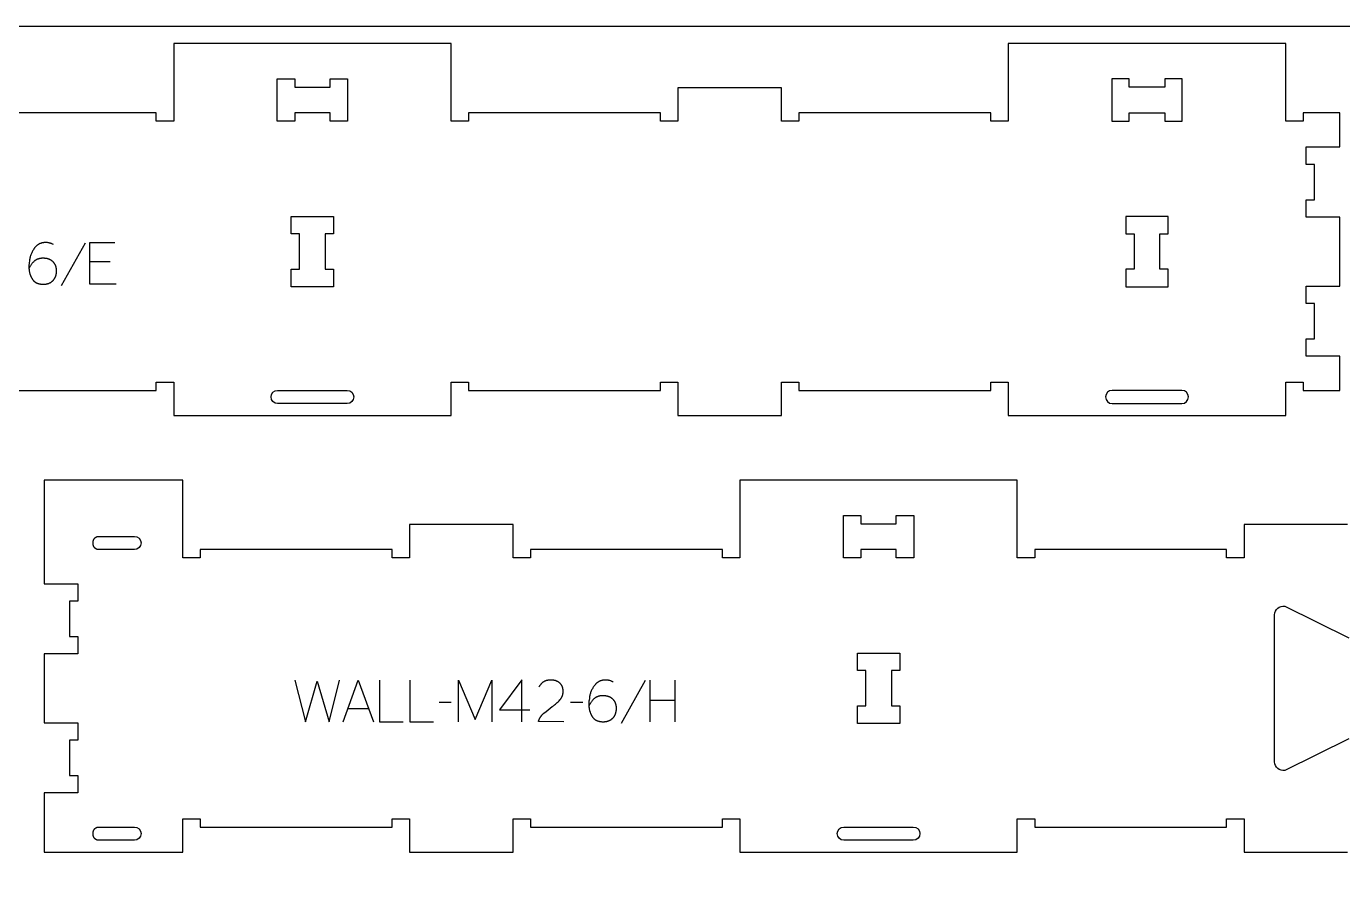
# Model space of a CAD drawing. Extents: x 0 to 4615, y 0 to 10771.
# Drawn here: x 1761 to 2707, y 4959 to 5569 of the extents above; entities that cross this region are included whole.
import ezdxf

# ---------------------------------------------------------------- set-up
doc = ezdxf.new("R2010")
doc.units = 0
for name, color, linetype in [('0_SHEET_SPRUCEPLY_2440X122', 1, 'CONTINUOUS'), ('1_ANYTOOL_1MMDEEP_LABELS_S', 2, 'CONTINUOUS'), ('3_ANYTOOL_CUTTHROUGH_INSID', 4, 'CONTINUOUS'), ('4_ANYTOOL_CUTTHROUGH_OUTSI', 5, 'CONTINUOUS')]:
    doc.layers.add(name, color=color, linetype=linetype)

msp = doc.modelspace()

# ---------------------------------------------------------------- linework, layer by layer
at = {"layer": '0_SHEET_SPRUCEPLY_2440X122'}
msp.add_lwpolyline([(2737.94, 5569.42), (2737.94, 4349.42), (297.94, 4349.42), (297.94, 5569.42)], close=True, dxfattribs=at)
at = {"layer": '1_ANYTOOL_1MMDEEP_LABELS_S', "color": 2}
for points in [[(1780.09, 5412.51), (1779.75, 5412.69), (1779.41, 5412.85), (1779.07, 5413), (1778.73, 5413.15), (1778.39, 5413.28), (1778.04, 5413.4), (1777.7, 5413.5), (1777.35, 5413.6), (1777, 5413.69), (1776.65, 5413.76), (1776.3, 5413.82), (1775.94, 5413.87), (1775.59, 5413.91), (1775.23, 5413.94), (1774.88, 5413.96), (1774.52, 5413.97), (1774.2, 5413.96), (1773.89, 5413.95), (1773.58, 5413.93), (1773.28, 5413.9), (1772.98, 5413.86), (1772.68, 5413.82), (1772.39, 5413.77), (1772.1, 5413.71), (1771.82, 5413.64), (1771.54, 5413.56), (1771.26, 5413.48), (1770.99, 5413.38), (1770.72, 5413.28), (1770.46, 5413.17), (1770.2, 5413.06), (1769.94, 5412.93), (1769.69, 5412.8), (1769.45, 5412.66), (1769.2, 5412.51), (1768.96, 5412.35), (1768.73, 5412.18), (1768.5, 5412.01), (1768.27, 5411.83), (1768.05, 5411.64), (1767.83, 5411.44), (1767.62, 5411.24), (1767.41, 5411.02), (1767.2, 5410.8), (1767, 5410.57), (1766.8, 5410.33), (1766.61, 5410.08), (1766.42, 5409.83), (1766.05, 5409.31), (1765.71, 5408.79), (1765.38, 5408.26), (1765.07, 5407.73), (1764.79, 5407.19), (1764.52, 5406.65), (1764.27, 5406.11), (1764.04, 5405.56), (1763.83, 5405.01), (1763.64, 5404.45), (1763.47, 5403.89), (1763.32, 5403.33), (1763.19, 5402.76), (1763.07, 5402.18), (1762.98, 5401.6), (1762.91, 5401.02), (1762.67, 5399.22), (1762.63, 5398.94), (1762.6, 5398.64), (1762.58, 5398.32), (1762.56, 5397.98), (1762.53, 5397.23), (1762.52, 5396.39), (1762.53, 5395.79), (1762.56, 5395.2), (1762.6, 5394.62), (1762.67, 5394.04), (1762.75, 5393.47), (1762.85, 5392.91), (1762.91, 5392.63), (1762.97, 5392.36), (1763.04, 5392.08), (1763.11, 5391.81), (1763.19, 5391.55), (1763.27, 5391.28), (1763.36, 5391.01), (1763.45, 5390.75), (1763.54, 5390.49), (1763.64, 5390.23), (1763.75, 5389.98), (1763.86, 5389.72), (1763.97, 5389.47), (1764.09, 5389.22), (1764.21, 5388.97), (1764.34, 5388.72), (1764.47, 5388.48), (1764.61, 5388.24), (1764.75, 5388), (1764.9, 5387.76), (1765.05, 5387.53), (1765.21, 5387.3), (1765.37, 5387.08), (1765.54, 5386.87), (1765.63, 5386.77), (1765.72, 5386.67), (1765.81, 5386.57), (1765.9, 5386.47), (1765.99, 5386.37), (1766.09, 5386.28), (1766.19, 5386.19), (1766.28, 5386.1), (1766.38, 5386.01), (1766.49, 5385.93), (1766.59, 5385.84), (1766.69, 5385.76), (1766.8, 5385.68), (1766.91, 5385.6), (1767.01, 5385.52), (1767.12, 5385.45), (1767.24, 5385.37), (1767.35, 5385.3), (1767.47, 5385.23), (1767.58, 5385.17), (1767.82, 5385.04), (1768.06, 5384.91), (1768.31, 5384.8), (1768.57, 5384.69), (1768.83, 5384.59), (1769.1, 5384.5), (1769.38, 5384.41), (1769.66, 5384.34), (1769.94, 5384.27), (1770.24, 5384.2), (1770.54, 5384.15), (1770.84, 5384.1), (1771.15, 5384.06), (1771.47, 5384.02), (1771.8, 5384), (1772.13, 5383.98), (1772.46, 5383.97), (1772.81, 5383.97), (1773.08, 5383.97), (1773.34, 5383.98), (1773.61, 5383.99), (1773.87, 5384.01), (1774.13, 5384.03), (1774.38, 5384.06), (1774.63, 5384.09), (1774.88, 5384.13), (1775.12, 5384.17), (1775.36, 5384.22), (1775.6, 5384.27), (1775.83, 5384.33), (1776.06, 5384.4), (1776.29, 5384.47), (1776.51, 5384.54), (1776.73, 5384.62), (1776.95, 5384.7), (1777.16, 5384.79), (1777.37, 5384.89), (1777.57, 5384.99), (1777.78, 5385.09), (1777.98, 5385.2), (1778.17, 5385.32), (1778.36, 5385.44), (1778.55, 5385.56), (1778.73, 5385.69), (1778.92, 5385.83), (1779.09, 5385.97), (1779.27, 5386.11), (1779.44, 5386.26), (1779.61, 5386.42), (1779.77, 5386.58), (1779.93, 5386.75), (1780.08, 5386.91), (1780.23, 5387.08), (1780.38, 5387.26), (1780.52, 5387.44), (1780.65, 5387.62), (1780.78, 5387.8), (1780.9, 5387.99), (1781.02, 5388.18), (1781.14, 5388.38), (1781.25, 5388.57), (1781.35, 5388.78), (1781.45, 5388.98), (1781.54, 5389.19), (1781.63, 5389.4), (1781.71, 5389.61), (1781.79, 5389.83), (1781.87, 5390.05), (1781.93, 5390.27), (1782, 5390.5), (1782.06, 5390.73), (1782.11, 5390.96), (1782.16, 5391.2), (1782.2, 5391.44), (1782.24, 5391.68), (1782.27, 5391.93), (1782.3, 5392.18), (1782.32, 5392.43), (1782.34, 5392.69), (1782.35, 5392.95), (1782.36, 5393.21), (1782.36, 5393.48), (1782.36, 5393.75), (1782.35, 5394.02), (1782.34, 5394.28), (1782.32, 5394.54), (1782.3, 5394.8), (1782.27, 5395.05), (1782.24, 5395.3), (1782.2, 5395.54), (1782.15, 5395.78), (1782.1, 5396.02), (1782.05, 5396.25), (1781.99, 5396.48), (1781.92, 5396.71), (1781.85, 5396.93), (1781.78, 5397.15), (1781.7, 5397.36), (1781.61, 5397.57), (1781.52, 5397.77), (1781.43, 5397.98), (1781.32, 5398.17), (1781.22, 5398.37), (1781.11, 5398.56), (1780.99, 5398.75), (1780.87, 5398.93), (1780.74, 5399.11), (1780.61, 5399.28), (1780.47, 5399.45), (1780.33, 5399.62), (1780.18, 5399.78), (1780.03, 5399.94), (1779.87, 5400.1), (1779.71, 5400.25), (1779.54, 5400.4), (1779.37, 5400.54), (1779.19, 5400.68), (1779.02, 5400.81), (1778.83, 5400.94), (1778.65, 5401.07), (1778.46, 5401.19), (1778.27, 5401.3), (1778.08, 5401.41), (1777.89, 5401.52), (1777.69, 5401.62), (1777.48, 5401.71), (1777.28, 5401.81), (1777.07, 5401.89), (1776.86, 5401.97), (1776.64, 5402.05), (1776.42, 5402.12), (1776.2, 5402.19), (1775.98, 5402.26), (1775.75, 5402.31), (1775.52, 5402.37), (1775.28, 5402.42), (1775.04, 5402.46), (1774.8, 5402.5), (1774.56, 5402.54), (1774.31, 5402.57), (1774.06, 5402.59), (1773.81, 5402.61), (1773.55, 5402.63), (1773.29, 5402.64), (1773.03, 5402.65), (1772.76, 5402.65), (1772.29, 5402.64), (1771.83, 5402.62), (1771.61, 5402.6), (1771.38, 5402.58), (1771.16, 5402.56), (1770.94, 5402.53), (1770.73, 5402.5), (1770.52, 5402.46), (1770.31, 5402.42), (1770.1, 5402.38), (1769.9, 5402.33), (1769.7, 5402.28), (1769.5, 5402.23), (1769.31, 5402.17), (1769.11, 5402.11), (1768.93, 5402.04), (1768.74, 5401.97), (1768.56, 5401.9), (1768.37, 5401.82), (1768.2, 5401.74), (1768.02, 5401.66), (1767.85, 5401.57), (1767.68, 5401.47), (1767.51, 5401.38), (1767.35, 5401.28), (1767.19, 5401.17), (1767.03, 5401.07), (1766.87, 5400.96), (1766.72, 5400.84), (1766.57, 5400.72), (1766.42, 5400.6), (1766.27, 5400.48), (1766.13, 5400.35), (1765.99, 5400.21), (1765.7, 5399.94), (1765.43, 5399.65), (1765.16, 5399.35), (1764.89, 5399.04), (1764.63, 5398.71), (1764.38, 5398.37), (1764.13, 5398.01), (1763.89, 5397.64), (1763.65, 5397.26), (1763.42, 5396.87), (1763.2, 5396.46), (1762.98, 5396.04), (1762.77, 5395.6), (1762.56, 5395.15)], [(1802.93, 5413.49), (1785.75, 5382.72)], [(1825.31, 5383.97), (1806.36, 5383.97), (1806.36, 5413.97), (1824.19, 5413.97)], [(1821.02, 5400.04), (1806.36, 5400.04)], [(1953.64, 5099.4), (1961.36, 5069.4), (1969.8, 5098.5), (1978.29, 5069.4), (1985.79, 5099.4)], [(1988.36, 5069.4), (1999.24, 5099.4), (2010.3, 5069.4)], [(2014.59, 5099.4), (2014.59, 5069.4), (2031.69, 5069.4)], [(2036.4, 5099.4), (2036.4, 5069.4), (2053.5, 5069.4)], [(2071.29, 5069.4), (2071.29, 5099.4), (2083.29, 5071.03), (2095.29, 5099.27), (2095.29, 5069.4)], [(2116.84, 5069.4), (2116.89, 5099.44), (2100.86, 5078.05)], [(2147.06, 5069.44), (2128.76, 5069.48), (2128.9, 5069.94), (2128.98, 5070.16), (2129.06, 5070.39), (2129.15, 5070.61), (2129.24, 5070.82), (2129.33, 5071.04), (2129.43, 5071.25), (2129.53, 5071.46), (2129.63, 5071.67), (2129.74, 5071.87), (2129.85, 5072.08), (2129.96, 5072.28), (2130.08, 5072.47), (2130.2, 5072.67), (2130.33, 5072.86), (2130.46, 5073.05), (2130.59, 5073.24), (2130.72, 5073.43), (2130.86, 5073.61), (2131, 5073.79), (2131.15, 5073.97), (2131.3, 5074.15), (2131.45, 5074.32), (2131.61, 5074.5), (2131.77, 5074.67), (2131.93, 5074.83), (2132.1, 5075), (2132.27, 5075.16), (2132.45, 5075.32), (2132.81, 5075.63), (2134.28, 5076.85), (2135.78, 5078.04), (2137.28, 5079.2), (2138.81, 5080.33), (2139.56, 5080.89), (2140.3, 5081.46), (2141.01, 5082.03), (2141.69, 5082.62), (2142.36, 5083.21), (2143.01, 5083.81), (2143.63, 5084.42), (2144.23, 5085.04), (2144.37, 5085.2), (2144.51, 5085.36), (2144.65, 5085.52), (2144.78, 5085.68), (2144.91, 5085.85), (2145.03, 5086.01), (2145.15, 5086.18), (2145.26, 5086.36), (2145.37, 5086.53), (2145.47, 5086.71), (2145.57, 5086.89), (2145.67, 5087.07), (2145.76, 5087.25), (2145.84, 5087.44), (2145.92, 5087.63), (2146, 5087.82), (2146.07, 5088.01), (2146.13, 5088.2), (2146.2, 5088.4), (2146.25, 5088.6), (2146.31, 5088.8), (2146.36, 5089.01), (2146.4, 5089.21), (2146.44, 5089.42), (2146.47, 5089.63), (2146.5, 5089.84), (2146.53, 5090.06), (2146.55, 5090.28), (2146.57, 5090.5), (2146.58, 5090.72), (2146.58, 5090.94), (2146.59, 5091.17), (2146.58, 5091.42), (2146.58, 5091.67), (2146.56, 5091.91), (2146.55, 5092.15), (2146.52, 5092.38), (2146.5, 5092.61), (2146.47, 5092.84), (2146.43, 5093.06), (2146.39, 5093.28), (2146.34, 5093.5), (2146.29, 5093.71), (2146.23, 5093.92), (2146.17, 5094.12), (2146.1, 5094.32), (2146.03, 5094.52), (2145.95, 5094.72), (2145.87, 5094.91), (2145.79, 5095.09), (2145.69, 5095.27), (2145.6, 5095.45), (2145.5, 5095.63), (2145.39, 5095.8), (2145.28, 5095.96), (2145.16, 5096.13), (2145.04, 5096.29), (2144.92, 5096.44), (2144.79, 5096.59), (2144.65, 5096.74), (2144.51, 5096.89), (2144.36, 5097.03), (2144.21, 5097.16), (2144.06, 5097.3), (2143.9, 5097.43), (2143.74, 5097.55), (2143.57, 5097.67), (2143.4, 5097.79), (2143.23, 5097.9), (2143.06, 5098.01), (2142.89, 5098.12), (2142.71, 5098.22), (2142.53, 5098.31), (2142.35, 5098.41), (2142.16, 5098.49), (2141.97, 5098.58), (2141.78, 5098.66), (2141.59, 5098.73), (2141.4, 5098.8), (2141.2, 5098.87), (2141, 5098.94), (2140.79, 5099), (2140.59, 5099.05), (2140.38, 5099.1), (2140.17, 5099.15), (2139.95, 5099.19), (2139.74, 5099.23), (2139.52, 5099.27), (2139.3, 5099.3), (2139.07, 5099.32), (2138.84, 5099.35), (2138.62, 5099.36), (2138.38, 5099.38), (2138.15, 5099.39), (2137.67, 5099.4), (2137.31, 5099.39), (2136.95, 5099.38), (2136.59, 5099.35), (2136.25, 5099.32), (2135.91, 5099.27), (2135.57, 5099.22), (2135.24, 5099.15), (2134.92, 5099.08), (2134.61, 5098.99), (2134.45, 5098.95), (2134.3, 5098.9), (2134.15, 5098.85), (2134, 5098.8), (2133.85, 5098.74), (2133.71, 5098.68), (2133.56, 5098.62), (2133.42, 5098.56), (2133.28, 5098.49), (2133.14, 5098.42), (2133, 5098.35), (2132.86, 5098.28), (2132.73, 5098.2), (2132.59, 5098.12), (2132.46, 5098.04), (2132.33, 5097.96), (2132.2, 5097.87), (2132.08, 5097.78), (2131.95, 5097.69), (2131.83, 5097.6), (2131.71, 5097.5), (2131.58, 5097.41), (2131.47, 5097.3), (2131.35, 5097.2), (2131.23, 5097.1), (2131.12, 5096.99), (2131.01, 5096.88), (2130.9, 5096.76), (2130.79, 5096.65), (2130.68, 5096.53), (2130.58, 5096.41), (2130.47, 5096.28), (2130.27, 5096.03), (2130.07, 5095.77), (2129.88, 5095.49), (2129.7, 5095.21), (2129.52, 5094.92), (2129.35, 5094.61), (2129.19, 5094.3)], [(2182.63, 5097.94), (2182.29, 5098.12), (2181.95, 5098.28), (2181.61, 5098.44), (2181.27, 5098.58), (2180.92, 5098.71), (2180.58, 5098.83), (2180.23, 5098.94), (2179.89, 5099.03), (2179.54, 5099.12), (2179.19, 5099.19), (2178.84, 5099.26), (2178.48, 5099.31), (2178.13, 5099.35), (2177.77, 5099.37), (2177.42, 5099.39), (2177.06, 5099.4), (2176.74, 5099.39), (2176.43, 5099.38), (2176.12, 5099.36), (2175.82, 5099.33), (2175.51, 5099.3), (2175.22, 5099.25), (2174.93, 5099.2), (2174.64, 5099.14), (2174.35, 5099.07), (2174.08, 5098.99), (2173.8, 5098.91), (2173.53, 5098.82), (2173.26, 5098.72), (2173, 5098.61), (2172.74, 5098.49), (2172.48, 5098.36), (2172.23, 5098.23), (2171.98, 5098.09), (2171.74, 5097.94), (2171.5, 5097.78), (2171.27, 5097.62), (2171.04, 5097.44), (2170.81, 5097.26), (2170.59, 5097.07), (2170.37, 5096.87), (2170.16, 5096.67), (2169.95, 5096.45), (2169.74, 5096.23), (2169.54, 5096), (2169.34, 5095.76), (2169.15, 5095.52), (2168.96, 5095.26), (2168.59, 5094.74), (2168.25, 5094.22), (2167.92, 5093.69), (2167.61, 5093.16), (2167.33, 5092.62), (2167.06, 5092.08), (2166.81, 5091.54), (2166.58, 5090.99), (2166.37, 5090.44), (2166.18, 5089.88), (2166.01, 5089.32), (2165.86, 5088.76), (2165.72, 5088.19), (2165.61, 5087.61), (2165.52, 5087.04), (2165.44, 5086.45), (2165.21, 5084.65), (2165.17, 5084.38), (2165.14, 5084.08), (2165.12, 5083.75), (2165.09, 5083.41), (2165.07, 5082.66), (2165.06, 5081.83), (2165.07, 5081.22), (2165.09, 5080.63), (2165.14, 5080.05), (2165.21, 5079.47), (2165.29, 5078.9), (2165.39, 5078.34), (2165.45, 5078.06), (2165.51, 5077.79), (2165.58, 5077.52), (2165.65, 5077.25), (2165.73, 5076.98), (2165.81, 5076.71), (2165.9, 5076.45), (2165.99, 5076.18), (2166.08, 5075.92), (2166.18, 5075.66), (2166.29, 5075.41), (2166.4, 5075.15), (2166.51, 5074.9), (2166.63, 5074.65), (2166.75, 5074.4), (2166.88, 5074.16), (2167.01, 5073.91), (2167.15, 5073.67), (2167.29, 5073.43), (2167.44, 5073.19), (2167.59, 5072.96), (2167.75, 5072.73), (2167.91, 5072.51), (2168.08, 5072.3), (2168.17, 5072.2), (2168.26, 5072.1), (2168.35, 5072), (2168.44, 5071.9), (2168.53, 5071.81), (2168.63, 5071.71), (2168.72, 5071.62), (2168.82, 5071.53), (2168.92, 5071.44), (2169.02, 5071.36), (2169.13, 5071.27), (2169.23, 5071.19), (2169.34, 5071.11), (2169.44, 5071.03), (2169.55, 5070.95), (2169.66, 5070.88), (2169.77, 5070.81), (2169.89, 5070.73), (2170, 5070.67), (2170.12, 5070.6), (2170.36, 5070.47), (2170.6, 5070.35), (2170.85, 5070.23), (2171.11, 5070.12), (2171.37, 5070.02), (2171.64, 5069.93), (2171.91, 5069.85), (2172.2, 5069.77), (2172.48, 5069.7), (2172.78, 5069.63), (2173.08, 5069.58), (2173.38, 5069.53), (2173.69, 5069.49), (2174.01, 5069.46), (2174.33, 5069.43), (2174.66, 5069.41), (2175, 5069.4), (2175.34, 5069.4), (2175.61, 5069.4), (2175.88, 5069.41), (2176.15, 5069.42), (2176.41, 5069.44), (2176.67, 5069.46), (2176.92, 5069.49), (2177.17, 5069.52), (2177.42, 5069.56), (2177.66, 5069.6), (2177.9, 5069.65), (2178.14, 5069.71), (2178.37, 5069.77), (2178.6, 5069.83), (2178.83, 5069.9), (2179.05, 5069.97), (2179.27, 5070.05), (2179.49, 5070.14), (2179.7, 5070.22), (2179.91, 5070.32), (2180.11, 5070.42), (2180.31, 5070.52), (2180.51, 5070.63), (2180.71, 5070.75), (2180.9, 5070.87), (2181.09, 5070.99), (2181.27, 5071.12), (2181.45, 5071.26), (2181.63, 5071.4), (2181.81, 5071.54), (2181.98, 5071.7), (2182.14, 5071.85), (2182.31, 5072.01), (2182.47, 5072.18), (2182.62, 5072.35), (2182.77, 5072.52), (2182.92, 5072.69), (2183.05, 5072.87), (2183.19, 5073.05), (2183.32, 5073.24), (2183.44, 5073.42), (2183.56, 5073.61), (2183.67, 5073.81), (2183.78, 5074.01), (2183.89, 5074.21), (2183.99, 5074.41), (2184.08, 5074.62), (2184.17, 5074.83), (2184.25, 5075.04), (2184.33, 5075.26), (2184.4, 5075.48), (2184.47, 5075.71), (2184.54, 5075.93), (2184.59, 5076.16), (2184.65, 5076.4), (2184.7, 5076.63), (2184.74, 5076.87), (2184.78, 5077.12), (2184.81, 5077.36), (2184.84, 5077.61), (2184.86, 5077.87), (2184.88, 5078.12), (2184.89, 5078.38), (2184.9, 5078.65), (2184.9, 5078.91), (2184.9, 5079.18), (2184.89, 5079.45), (2184.88, 5079.71), (2184.86, 5079.97), (2184.84, 5080.23), (2184.81, 5080.48), (2184.77, 5080.73), (2184.73, 5080.97), (2184.69, 5081.21), (2184.64, 5081.45), (2184.59, 5081.68), (2184.53, 5081.91), (2184.46, 5082.14), (2184.39, 5082.36), (2184.32, 5082.58), (2184.24, 5082.79), (2184.15, 5083), (2184.06, 5083.21), (2183.96, 5083.41), (2183.86, 5083.61), (2183.76, 5083.8), (2183.64, 5083.99), (2183.53, 5084.18), (2183.41, 5084.36), (2183.28, 5084.54), (2183.15, 5084.71), (2183.01, 5084.89), (2182.87, 5085.05), (2182.72, 5085.22), (2182.56, 5085.38), (2182.41, 5085.53), (2182.24, 5085.68), (2182.08, 5085.83), (2181.9, 5085.97), (2181.73, 5086.11), (2181.55, 5086.25), (2181.37, 5086.37), (2181.19, 5086.5), (2181, 5086.62), (2180.81, 5086.73), (2180.62, 5086.84), (2180.42, 5086.95), (2180.22, 5087.05), (2180.02, 5087.15), (2179.82, 5087.24), (2179.61, 5087.32), (2179.39, 5087.41), (2179.18, 5087.48), (2178.96, 5087.56), (2178.74, 5087.62), (2178.51, 5087.69), (2178.29, 5087.75), (2178.05, 5087.8), (2177.82, 5087.85), (2177.58, 5087.89), (2177.34, 5087.93), (2177.1, 5087.97), (2176.85, 5088), (2176.6, 5088.02), (2176.35, 5088.05), (2176.09, 5088.06), (2175.83, 5088.07), (2175.57, 5088.08), (2175.3, 5088.08), (2174.83, 5088.08), (2174.37, 5088.05), (2174.14, 5088.04), (2173.92, 5088.02), (2173.7, 5087.99), (2173.48, 5087.96), (2173.27, 5087.93), (2173.06, 5087.9), (2172.85, 5087.86), (2172.64, 5087.81), (2172.44, 5087.77), (2172.24, 5087.71), (2172.04, 5087.66), (2171.84, 5087.6), (2171.65, 5087.54), (2171.46, 5087.47), (2171.28, 5087.4), (2171.09, 5087.33), (2170.91, 5087.25), (2170.73, 5087.17), (2170.56, 5087.09), (2170.39, 5087), (2170.22, 5086.91), (2170.05, 5086.81), (2169.89, 5086.71), (2169.72, 5086.61), (2169.57, 5086.5), (2169.41, 5086.39), (2169.26, 5086.27), (2169.11, 5086.15), (2168.96, 5086.03), (2168.81, 5085.91), (2168.67, 5085.78), (2168.52, 5085.65), (2168.24, 5085.37), (2167.97, 5085.08), (2167.69, 5084.78), (2167.43, 5084.47), (2167.17, 5084.14), (2166.92, 5083.8), (2166.67, 5083.44), (2166.43, 5083.07), (2166.19, 5082.69), (2165.96, 5082.3), (2165.74, 5081.89), (2165.52, 5081.47), (2165.31, 5081.03), (2165.1, 5080.58)], [(2205.47, 5098.93), (2188.29, 5068.15)], [(2208.94, 5099.4), (2208.94, 5069.4)], [(2227.24, 5069.4), (2227.24, 5099.4)], [(2066.14, 5083.28), (2057.36, 5083.2)], [(2160.77, 5083.28), (2151.99, 5083.2)], [(2227.24, 5084.7), (2208.94, 5084.7)], [(1991.83, 5078.95), (2006.74, 5078.95)], [(2100.86, 5078.05), (2122.63, 5078.05)]]:
    msp.add_lwpolyline(points, dxfattribs=at)
at = {"layer": '3_ANYTOOL_CUTTHROUGH_INSID', "color": 4}
for points in [[(1953.6, 5525.67), (1979.1, 5525.67), (1979.1, 5531.67), (1991.6, 5531.67), (1991.6, 5501.17), (1979.1, 5501.17), (1979.1, 5507.17), (1953.6, 5507.17), (1953.6, 5501.17), (1941.1, 5501.17), (1941.1, 5531.67), (1953.6, 5531.67)], [(2553.6, 5525.67), (2553.6, 5531.67), (2541.1, 5531.67), (2541.1, 5501.17), (2553.6, 5501.17), (2553.6, 5507.17), (2579.1, 5507.17), (2579.1, 5501.17), (2591.6, 5501.17), (2591.6, 5531.67), (2579.1, 5531.67), (2579.1, 5525.67)], [(1975.6, 5420.22), (1975.6, 5394.72), (1981.6, 5394.72), (1981.6, 5382.22), (1951.1, 5382.22), (1951.1, 5394.72), (1957.1, 5394.72), (1957.1, 5420.22), (1951.1, 5420.22), (1951.1, 5432.72), (1981.6, 5432.72), (1981.6, 5420.22)], [(2575.6, 5420.22), (2581.6, 5420.22), (2581.6, 5432.72), (2551.1, 5432.72), (2551.1, 5420.22), (2557.1, 5420.22), (2557.1, 5394.72), (2551.1, 5394.72), (2551.1, 5382.22), (2581.6, 5382.22), (2581.6, 5394.72), (2575.6, 5394.72)], [(2360.6, 5211.67), (2386.1, 5211.67), (2386.1, 5217.67), (2398.6, 5217.67), (2398.6, 5187.17), (2386.1, 5187.17), (2386.1, 5193.17), (2360.6, 5193.17), (2360.6, 5187.17), (2348.1, 5187.17), (2348.1, 5217.67), (2360.6, 5217.67)], [(2382.6, 5106.22), (2382.6, 5080.72), (2388.6, 5080.72), (2388.6, 5068.22), (2358.1, 5068.22), (2358.1, 5080.72), (2364.1, 5080.72), (2364.1, 5106.22), (2358.1, 5106.22), (2358.1, 5118.72), (2388.6, 5118.72), (2388.6, 5106.22)]]:
    msp.add_lwpolyline(points, close=True, dxfattribs=at)
for points in [[(1991.35, 5298.17), (1941.35, 5298.17, -1), (1941.35, 5307.67), (1991.35, 5307.67, -1)], [(2591.35, 5298.17, 1), (2591.35, 5307.67), (2541.35, 5307.67, 1), (2541.35, 5298.17)], [(1838.35, 5202.67, -1), (1838.35, 5193.17), (1812.61, 5193.17), (1812.51, 5193.17), (1812.42, 5193.18), (1812.32, 5193.18), (1812.22, 5193.19), (1812.12, 5193.21), (1812.03, 5193.22), (1811.93, 5193.24), (1811.84, 5193.26), (1811.74, 5193.28), (1811.64, 5193.31), (1811.54, 5193.34), (1811.44, 5193.37), (1811.34, 5193.4), (1811.25, 5193.44), (1811.15, 5193.48), (1811.06, 5193.53), (1810.97, 5193.57), (1810.87, 5193.62), (1810.78, 5193.68), (1810.69, 5193.73), (1810.6, 5193.79), (1810.51, 5193.85), (1810.42, 5193.92), (1810.34, 5193.98), (1810.25, 5194.05), (1810.17, 5194.13), (1810.09, 5194.2), (1810.01, 5194.28), (1809.93, 5194.36), (1809.85, 5194.44), (1809.78, 5194.52), (1809.71, 5194.61), (1809.64, 5194.7), (1809.57, 5194.79), (1809.5, 5194.88), (1809.44, 5194.97), (1809.38, 5195.07), (1809.32, 5195.17), (1809.27, 5195.27), (1809.21, 5195.36), (1809.16, 5195.47), (1809.11, 5195.57), (1809.06, 5195.67), (1809.02, 5195.78), (1808.98, 5195.88), (1808.94, 5195.99), (1808.9, 5196.1), (1808.86, 5196.2), (1808.83, 5196.31), (1808.8, 5196.42), (1808.77, 5196.52), (1808.75, 5196.63), (1808.72, 5196.74), (1808.7, 5196.85), (1808.68, 5196.96), (1808.66, 5197.07), (1808.65, 5197.18), (1808.64, 5197.28), (1808.63, 5197.39), (1808.62, 5197.5), (1808.61, 5197.6), (1808.61, 5197.71), (1808.6, 5197.82), (1808.6, 5197.92), (1808.6, 5198.03), (1808.61, 5198.14), (1808.61, 5198.24), (1808.62, 5198.35), (1808.63, 5198.46), (1808.64, 5198.56), (1808.65, 5198.67), (1808.66, 5198.77), (1808.68, 5198.88), (1808.7, 5198.99), (1808.72, 5199.1), (1808.75, 5199.21), (1808.77, 5199.32), (1808.8, 5199.43), (1808.83, 5199.53), (1808.86, 5199.64), (1808.9, 5199.75), (1808.94, 5199.86), (1808.98, 5199.96), (1809.02, 5200.07), (1809.06, 5200.17), (1809.11, 5200.28), (1809.16, 5200.38), (1809.21, 5200.48), (1809.27, 5200.58), (1809.32, 5200.68), (1809.38, 5200.78), (1809.44, 5200.87), (1809.5, 5200.96), (1809.57, 5201.06), (1809.64, 5201.15), (1809.71, 5201.24), (1809.78, 5201.32), (1809.85, 5201.41), (1809.93, 5201.49), (1810.01, 5201.57), (1810.09, 5201.64), (1810.17, 5201.72), (1810.25, 5201.79), (1810.34, 5201.86), (1810.42, 5201.93), (1810.51, 5201.99), (1810.6, 5202.05), (1810.69, 5202.11), (1810.78, 5202.17), (1810.87, 5202.22), (1810.97, 5202.27), (1811.06, 5202.32), (1811.15, 5202.36), (1811.25, 5202.4), (1811.34, 5202.44), (1811.44, 5202.47), (1811.54, 5202.51), (1811.64, 5202.54), (1811.74, 5202.56), (1811.84, 5202.59), (1811.93, 5202.61), (1812.03, 5202.62), (1812.12, 5202.64), (1812.22, 5202.65), (1812.32, 5202.66), (1812.42, 5202.67), (1812.51, 5202.67), (1812.61, 5202.67)], [(1838.35, 4984.17), (1812.61, 4984.17), (1812.51, 4984.17), (1812.42, 4984.18), (1812.32, 4984.18), (1812.22, 4984.19), (1812.12, 4984.21), (1812.03, 4984.22), (1811.93, 4984.24), (1811.84, 4984.26), (1811.74, 4984.28), (1811.64, 4984.31), (1811.54, 4984.34), (1811.44, 4984.37), (1811.34, 4984.4), (1811.25, 4984.44), (1811.15, 4984.48), (1811.06, 4984.53), (1810.97, 4984.57), (1810.87, 4984.62), (1810.78, 4984.68), (1810.69, 4984.73), (1810.6, 4984.79), (1810.51, 4984.85), (1810.42, 4984.92), (1810.34, 4984.98), (1810.25, 4985.05), (1810.17, 4985.13), (1810.09, 4985.2), (1810.01, 4985.28), (1809.93, 4985.36), (1809.85, 4985.44), (1809.78, 4985.52), (1809.71, 4985.61), (1809.64, 4985.7), (1809.57, 4985.79), (1809.5, 4985.88), (1809.44, 4985.97), (1809.38, 4986.07), (1809.32, 4986.17), (1809.27, 4986.27), (1809.21, 4986.36), (1809.16, 4986.47), (1809.11, 4986.57), (1809.06, 4986.67), (1809.02, 4986.78), (1808.98, 4986.88), (1808.94, 4986.99), (1808.9, 4987.1), (1808.86, 4987.2), (1808.83, 4987.31), (1808.8, 4987.42), (1808.77, 4987.52), (1808.75, 4987.63), (1808.72, 4987.74), (1808.7, 4987.85), (1808.68, 4987.96), (1808.66, 4988.07), (1808.65, 4988.18), (1808.64, 4988.28), (1808.63, 4988.39), (1808.62, 4988.5), (1808.61, 4988.6), (1808.61, 4988.71), (1808.6, 4988.82), (1808.6, 4988.92), (1808.6, 4989.03), (1808.61, 4989.14), (1808.61, 4989.24), (1808.62, 4989.35), (1808.63, 4989.46), (1808.64, 4989.56), (1808.65, 4989.67), (1808.66, 4989.77), (1808.68, 4989.88), (1808.7, 4989.99), (1808.72, 4990.1), (1808.75, 4990.21), (1808.77, 4990.32), (1808.8, 4990.43), (1808.83, 4990.53), (1808.86, 4990.64), (1808.9, 4990.75), (1808.94, 4990.86), (1808.98, 4990.96), (1809.02, 4991.07), (1809.06, 4991.17), (1809.11, 4991.28), (1809.16, 4991.38), (1809.21, 4991.48), (1809.27, 4991.58), (1809.32, 4991.68), (1809.38, 4991.78), (1809.44, 4991.87), (1809.5, 4991.96), (1809.57, 4992.06), (1809.64, 4992.15), (1809.71, 4992.24), (1809.78, 4992.32), (1809.85, 4992.41), (1809.93, 4992.49), (1810.01, 4992.57), (1810.09, 4992.64), (1810.17, 4992.72), (1810.25, 4992.79), (1810.34, 4992.86), (1810.42, 4992.93), (1810.51, 4992.99), (1810.6, 4993.05), (1810.69, 4993.11), (1810.78, 4993.17), (1810.87, 4993.22), (1810.97, 4993.27), (1811.06, 4993.32), (1811.15, 4993.36), (1811.25, 4993.4), (1811.34, 4993.44), (1811.44, 4993.47), (1811.54, 4993.51), (1811.64, 4993.54), (1811.74, 4993.56), (1811.84, 4993.59), (1811.93, 4993.61), (1812.03, 4993.62), (1812.12, 4993.64), (1812.22, 4993.65), (1812.32, 4993.66), (1812.42, 4993.67), (1812.51, 4993.67), (1812.61, 4993.67), (1838.35, 4993.67, -1)], [(2398.35, 4984.17), (2348.35, 4984.17, -1), (2348.35, 4993.67), (2398.35, 4993.67, -1)]]:
    msp.add_lwpolyline(points, format="xyb", close=True, dxfattribs=at)
at = {"layer": '4_ANYTOOL_CUTTHROUGH_OUTSI', "color": 5}
for points in [[(1716.1, 5307.67), (1854.1, 5307.67), (1854.1, 5313.67), (1866.6, 5313.67), (1866.6, 5289.67), (2066.1, 5289.67), (2066.1, 5313.67), (2078.6, 5313.67), (2078.6, 5307.67), (2216.6, 5307.67), (2216.6, 5313.67), (2229.1, 5313.67), (2229.1, 5289.67), (2303.6, 5289.67), (2303.6, 5313.67), (2316.1, 5313.67), (2316.1, 5307.67), (2454.1, 5307.67), (2454.1, 5313.67), (2466.6, 5313.67), (2466.6, 5289.67), (2666.1, 5289.67), (2666.1, 5313.67), (2678.6, 5313.67), (2678.6, 5307.67), (2678.6, 5307.67), (2704.88, 5307.67), (2704.88, 5332.17), (2680.88, 5332.17), (2680.88, 5344.67), (2686.88, 5344.67), (2686.88, 5370.17), (2680.88, 5370.17), (2680.88, 5382.67), (2704.88, 5382.67), (2704.88, 5432.17), (2680.88, 5432.17), (2680.88, 5444.67), (2686.88, 5444.67), (2686.88, 5470.17), (2680.88, 5470.17), (2680.88, 5482.67), (2704.88, 5482.67), (2704.88, 5507.17), (2678.6, 5507.17), (2678.6, 5501.17), (2666.1, 5501.17), (2666.1, 5501.42), (2666.1, 5557.17), (2466.6, 5557.17), (2466.6, 5501.42), (2466.6, 5501.17), (2454.1, 5501.17), (2454.1, 5507.17), (2316.1, 5507.17), (2316.1, 5501.17), (2303.6, 5501.17), (2303.6, 5525.17), (2229.1, 5525.17), (2229.1, 5501.17), (2216.6, 5501.17), (2216.6, 5507.17), (2078.6, 5507.17), (2078.6, 5501.17), (2066.1, 5501.17), (2066.1, 5501.42), (2066.1, 5557.17), (1866.6, 5557.17), (1866.6, 5501.42), (1866.6, 5501.17), (1854.1, 5501.17), (1854.1, 5507.17), (1716.1, 5507.17)], [(2710.6, 5211.17), (2636.1, 5211.17), (2636.1, 5187.17), (2623.6, 5187.17), (2623.6, 5193.17), (2485.6, 5193.17), (2485.6, 5187.17), (2473.1, 5187.17), (2473.1, 5187.42), (2473.1, 5243.17), (2273.6, 5243.17), (2273.6, 5187.42), (2273.6, 5187.17), (2261.1, 5187.17), (2261.1, 5193.17), (2123.1, 5193.17), (2123.1, 5187.17), (2110.6, 5187.17), (2110.6, 5211.17), (2036.1, 5211.17), (2036.1, 5187.17), (2023.6, 5187.17), (2023.6, 5193.17), (1885.6, 5193.17), (1885.6, 5187.17), (1873.1, 5187.17), (1873.1, 5187.42), (1873.1, 5243.17), (1773.6, 5243.17), (1773.6, 5168.67), (1797.35, 5168.67), (1797.6, 5168.67), (1797.6, 5156.17), (1791.6, 5156.17), (1791.6, 5130.67), (1797.6, 5130.67), (1797.6, 5118.17), (1797.35, 5118.17), (1773.6, 5118.17), (1773.6, 5068.67), (1797.35, 5068.67), (1797.6, 5068.67), (1797.6, 5056.17), (1791.6, 5056.17), (1791.6, 5030.67), (1797.6, 5030.67), (1797.6, 5018.17), (1797.35, 5018.17), (1773.6, 5018.17), (1773.6, 4975.67), (1873.1, 4975.67), (1873.1, 4999.67), (1885.6, 4999.67), (1885.6, 4993.67), (2023.6, 4993.67), (2023.6, 4999.67), (2036.1, 4999.67), (2036.1, 4975.67), (2110.6, 4975.67), (2110.6, 4999.67), (2123.1, 4999.67), (2123.1, 4993.67), (2261.1, 4993.67), (2261.1, 4993.67), (2261.1, 4999.67), (2273.6, 4999.67), (2273.6, 4975.67), (2473.1, 4975.67), (2473.1, 4999.67), (2485.6, 4999.67), (2485.6, 4993.67), (2623.6, 4993.67), (2623.6, 4999.67), (2636.1, 4999.67), (2636.1, 4999.42), (2636.1, 4975.67), (2710.6, 4975.67)]]:
    msp.add_lwpolyline(points, dxfattribs=at)
msp.add_lwpolyline([(2711.44, 5057.02), (2665.45, 5034.36), (2665.42, 5034.35), (2665.38, 5034.34), (2665.38, 5034.34, -0.463455), (2658.1, 5040.51), (2658.1, 5146.34, -0.220464), (2660.31, 5151.11, -0.220464), (2665.38, 5152.5), (2665.42, 5152.5), (2665.45, 5152.48), (2711.44, 5129.83)], format="xyb", dxfattribs=at)

doc.saveas('drawing.dxf')
